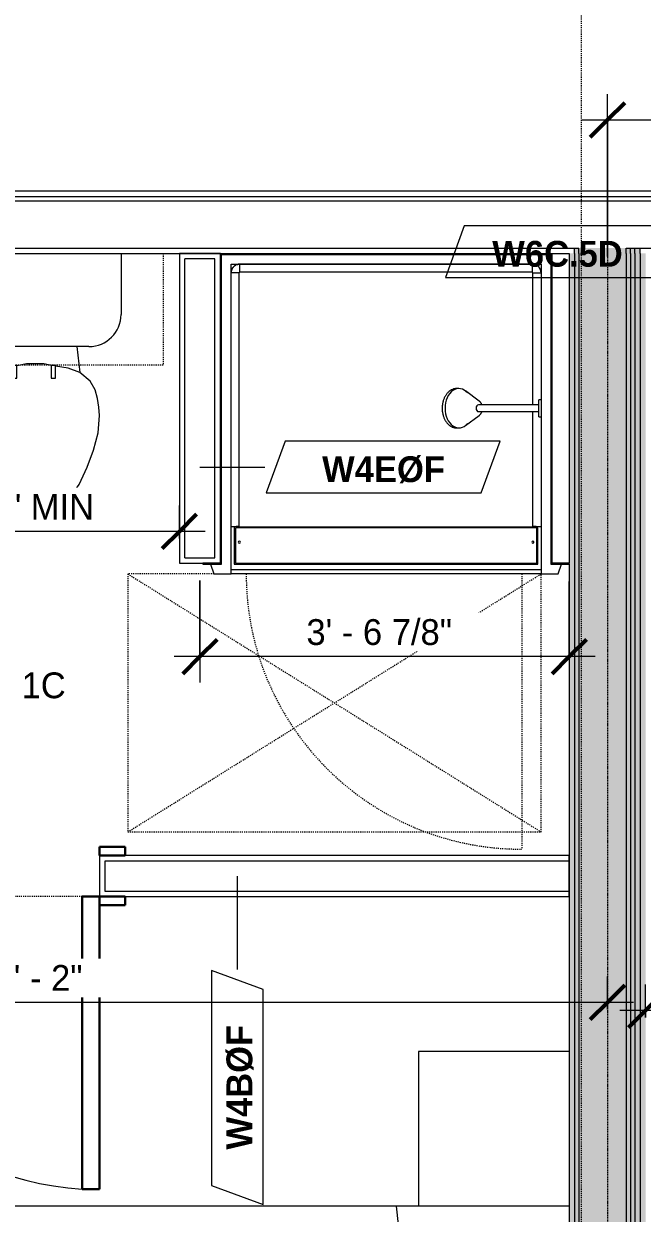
# Model space of a CAD drawing. Header units: inches. Extents: x -4010 to -1814, y 9846 to 12241.
# Drawn here: x -3003.3 to -2931.5, y 10261.9 to 10400.1 of the extents above; entities that cross this region are included whole.
import ezdxf

# ---------------------------------------------------------------- set-up
doc = ezdxf.new("R2010")
doc.units = ezdxf.units.IN
doc.header["$MEASUREMENT"] = 0
for name, pattern in [('Dash', [0.25, 0.125, -0.125]), ('Dash 3_32_', [0.1875, 0.09375, -0.09375]), ('Dash_2_', [0.25, 0.125, -0.125])]:
    doc.linetypes.add(name, pattern=pattern)
for name, color, linetype, lineweight in [('0-1', 7, 'Continuous', 5), ('A-ANNO-DIMS', 211, 'Continuous', 9), ('A-ANNO-DIMS-32', 211, 'Continuous', 9), ('A-DETL-1', 90, 'Dash 3_32_', 18), ('A-DOOR-3', 31, 'Continuous', 9), ('A-DOOR-4', 31, 'Continuous', 30), ('A-DOOR-FRAM-3', 31, 'Continuous', 30), ('A-GENM', 5, 'Continuous', 9), ('A-GENM-HDLN', 13, 'Dash', 9), ('A-WALL', 113, 'Continuous', 18), ('A-WALL-2', 250, 'Continuous', 18), ('A-WALL-3', 113, 'Continuous', 9), ('A-WALL-IDEN', 211, 'Continuous', 9), ('G-ANNO-SYMB-3', 111, 'Continuous', 9), ('G-ANNO-SYMB-4', 111, 'Dash_2_', 9), ('I-FURN', 30, 'Continuous', 9), ('I-FURN-HDLN', 30, 'Dash', 9), ('I-WALL-1', 21, 'Continuous', 18), ('I-WALL-2', 241, 'Continuous', 5), ('I-WALL-3', 7, 'Continuous', 9), ('I-WALL-4', 2, 'Continuous', 9), ('P-SANR-FIXT', 6, 'Continuous', 9), ('P-SANR-FIXT-HDLN', 131, 'Dash', 9), ('Q-CASE', 31, 'Continuous', 9), ('Q-CASE-1', 31, 'Dash', 9)]:
    doc.layers.add(name, color=color, linetype=linetype, lineweight=lineweight)
doc.styles.add('Century Gothic', font='ufonts.com_century-gothic.ttf', dxfattribs={"height": 3})
doc.styles.add('Century Gothic_B_1', font='GOTHICB.TTF', dxfattribs={"height": 3})
doc.dimstyles.new('OD_1__HACK_2', dxfattribs={"dimscale": 12, "dimtxt": 3.132505, "dimasz": 0.333333, "dimexe": 0.25, "dimexo": 0.166667, "dimgap": 0.041667, "dimtad": 1, "dimdec": 4, "dimrnd": 0.0625, "dimzin": 3, "dimdsep": 46, "dimlunit": 4, "dimtxsty": 'Century Gothic', "dimblk1": 'OBLIQUE', "dimblk2": 'OBLIQUE', "dimsah": 1, "dimcen": 0.09, "dimdle": 0.25, "dimazin": 0, "dimtfac": 1, "dimtdec": 4, "dimtix": 1, "dimtmove": 0, "dimatfit": 3, "dimfxl": 1, "dimtvp": 1, "dimtfill": 1, "dimfrac": 2, "dimtolj": 1, "dimtzin": 0, "dimarcsym": 2})
doc.dimstyles.new('OD_1__HACK_2_1', dxfattribs={"dimscale": 12, "dimtxt": 3.132505, "dimasz": 0.333333, "dimexe": 0.25, "dimexo": 0.166667, "dimgap": 0.041667, "dimtad": 1, "dimdec": 4, "dimrnd": 0.0625, "dimzin": 3, "dimdsep": 46, "dimlunit": 4, "dimtxsty": 'Century Gothic', "dimblk1": 'OBLIQUE', "dimblk2": 'OBLIQUE', "dimsah": 1, "dimcen": 0.09, "dimdle": 0.25, "dimazin": 0, "dimtfac": 1, "dimtdec": 4, "dimtix": 1, "dimtmove": 0, "dimatfit": 3, "dimfxl": 1, "dimtvp": 1, "dimtfill": 1, "dimfrac": 2, "dimtolj": 1, "dimtzin": 0, "dimarcsym": 2})

# ---------------------------------------------------------------- blocks, each defined once
blk = doc.blocks.new('CTR - 1st Phase - Common Walls_rvt-1-UNIT PLANS - 2ND _ 3RD FLOOR')
at = {"layer": 'I-WALL-1'}
blk.add_hatch(color=256, dxfattribs=at).paths.add_polyline_path([(-2931.71, 9988.44), (-2931.09, 9988.44), (-2931.09, 10373.41), (-2931.71, 10373.41), (-2931.71, 9995.92)], flags=0)
at = {"layer": 'I-WALL-2'}
for points in [[(-2939.96, 9988.44), (-2939.34, 9988.44), (-2939.34, 10373.41), (-2939.96, 10373.41), (-2939.96, 9995.92)], [(-2938.84, 9988.44), (-2938.84, 10374.04), (-2939.34, 10374.04), (-2939.34, 9988.44)], [(-2938.84, 9988.44), (-2933.34, 9988.44), (-2933.34, 10374.04), (-2938.84, 10374.04), (-2938.84, 9995.92)], [(-2933.34, 9988.44), (-2932.84, 9988.44), (-2932.84, 10374.04), (-2933.34, 10374.04), (-2933.34, 9995.92)], [(-2932.34, 9988.44), (-2932.34, 10374.04), (-2932.84, 10374.04), (-2932.84, 9988.44)], [(-2931.71, 9988.44), (-2931.71, 10374.04), (-2932.34, 10374.04), (-2932.34, 9988.44)]]:
    blk.add_hatch(color=256, dxfattribs=at).paths.add_polyline_path(points, flags=0)
at = {"layer": 'A-WALL-2'}
for p, q in [((-3067.15, 10380.04), (-2814.4, 10380.04)), ((-3067.15, 10379.54), (-2814.4, 10379.54)), ((-3067.15, 10374.04), (-2939.34, 10374.04)), ((-2939.34, 10374.04), (-2938.84, 10374.04)), ((-2939.34, 10373.41), (-2939.34, 10374.04)), ((-2939.34, 10374.04), (-2938.84, 10374.04)), ((-2939.34, 10373.41), (-2939.34, 9988.44)), ((-2938.84, 10373.41), (-2938.84, 10374.04)), ((-2938.84, 10373.41), (-2938.84, 9988.44)), ((-2933.34, 10373.41), (-2933.34, 10374.04)), ((-2933.34, 10374.04), (-2932.84, 10374.04)), ((-2933.34, 10374.04), (-2932.84, 10374.04)), ((-2933.34, 10373.41), (-2933.34, 9988.44)), ((-2932.84, 10373.41), (-2932.84, 10374.04)), ((-2932.84, 10374.04), (-2932.34, 10374.04)), ((-2932.84, 10374.04), (-2932.34, 10374.04)), ((-2932.84, 10373.41), (-2932.84, 9988.44)), ((-2932.34, 10373.41), (-2932.34, 10374.04)), ((-2932.34, 10374.04), (-2931.71, 10374.04)), ((-2932.34, 10374.04), (-2931.71, 10374.04)), ((-2932.34, 10373.41), (-2932.34, 9988.44)), ((-2931.71, 10373.41), (-2931.71, 10374.04)), ((-2931.71, 10374.04), (-2814.4, 10374.04)), ((-2931.71, 10373.41), (-2931.71, 9988.44))]:
    blk.add_line(p, q, dxfattribs=at)
at = {"layer": 'I-WALL-3'}
for p, q in [((-2814.4, 10380.66), (-3067.15, 10380.66)), ((-3067.15, 10373.41), (-2980.49, 10373.41)), ((-2941.99, 10373.41), (-2939.96, 10373.41)), ((-2939.96, 10373.41), (-2939.96, 10337.41)), ((-2939.96, 10337.29), (-2939.96, 9988.44))]:
    blk.add_line(p, q, dxfattribs=at)
blk = doc.blocks.new('SWING - SINGLE - FLUSH - 2-10 x 6-8 - PRIVACY-3199405-UNIT PLANS - 2ND _ 3RD FLOOR')
at = {"layer": 'A-DOOR-3'}
blk.add_arc((17, -2.37), 34.07, 180, 266.6343, dxfattribs=at)
at = {"layer": 'A-DOOR-4'}
for p, q in [((15, -2.37), (15, -36.38)), ((17, -2.37), (15, -2.37)), ((17, -2.37), (17, -36.38)), ((17, -36.38), (15, -36.38))]:
    blk.add_line(p, q, dxfattribs=at)
at = {"layer": 'A-DOOR-FRAM-3'}
for p, q in [((-20, 2.38), (-20, 3.38)), ((-20, 3.38), (-17, 3.38)), ((-17, 3.38), (-17, 2.38)), ((17, 2.38), (17, 3.38)), ((17, 3.38), (20, 3.38)), ((20, 3.38), (20, 2.38)), ((-17, 2.38), (-20, 2.38)), ((20, 2.38), (17, 2.38)), ((-20, -2.37), (-17, -2.37)), ((-20, -3.37), (-20, -2.37)), ((-17, -2.37), (-17, -3.37)), ((17, -2.37), (20, -2.37)), ((17, -3.37), (17, -2.37)), ((20, -2.37), (20, -3.37)), ((-17, -3.37), (-20, -3.37)), ((20, -3.37), (17, -3.37))]:
    blk.add_line(p, q, dxfattribs=at)
blk = doc.blocks.new('Bed-Standard - Queen 60_ x 79_-1242961-UNIT PLANS - 2ND _ 3RD FLOOR')
at = {"layer": 'I-FURN'}
for p, q in [((-19.31, 37.2), (-19.31, -41.3)), ((40.69, -41.3), (40.69, 37.2)), ((-16.31, 35.7), (-16.31, 23.7)), ((-16.31, 35.7), (37.69, 35.7)), ((37.69, 35.7), (37.69, 23.7)), ((40.69, 23.7), (-19.31, 17.13)), ((-16.31, 23.7), (37.69, 23.7)), ((-19.31, -41.3), (40.69, -41.3))]:
    blk.add_line(p, q, dxfattribs=at)
at = {"layer": 'I-FURN-HDLN'}
for p, q in [((58.69, -77.3), (58.69, 37.2)), ((64.69, -68.86), (64.69, 13.39)), ((-55.31, -17.36), (-55.31, -51.36)), ((64.69, -77.3), (64.69, -75.61)), ((-55.31, -77.3), (-7.94, -77.3)), ((-5.44, -77.3), (55.06, -77.3)), ((57.56, -77.3), (58.94, -77.3)), ((63.69, -77.3), (64.69, -77.3))]:
    blk.add_line(p, q, dxfattribs=at)
blk = doc.blocks.new('Toilet-Domestic-3D - Toilet-Domestic-3D-1352612-UNIT PLANS - 2ND _ 3RD FLOOR')
at = {"layer": 'P-SANR-FIXT'}
for p, q in [((-9.98, 11.75), (-9.98, 18.86)), ((9.98, 18.86), (9.98, 11.75)), ((6.25, 8.02), (-6.25, 8.02)), ((-4.86, 8.02), (-5.21, 5)), ((4.86, 8.02), (5.21, 5)), ((-2.61, 5.72), (-3.84, 5.5)), ((-1, 6), (-2.13, 5.8)), ((1, 6), (-1, 6)), ((1.89, 5.84), (1, 6)), ((3.84, 5.5), (2.37, 5.76)), ((-5.21, 5), (-6.4, 4)), ((-3.84, 5.5), (-5.21, 5)), ((5.21, 5), (3.84, 5.5)), ((6.4, 4), (5.21, 5)), ((-6.97, 3), (-7.24, 2)), ((-6.4, 4), (-6.97, 3)), ((6.97, 3), (6.4, 4)), ((7.24, 2), (6.97, 3)), ((-7.24, 2), (-7.41, 1)), ((7.41, 1), (7.24, 2)), ((-7.41, 1), (-7.5, 0)), ((-7.5, 0), (-7.33, -1.99)), ((7.33, -1.99), (7.5, 0)), ((7.5, 0), (7.41, 1)), ((-7.33, -1.99), (-6.79, -4)), ((6.79, -4), (7.33, -1.99)), ((-6.79, -4), (-6.06, -6)), ((6.06, -6), (6.79, -4)), ((-6.06, -6), (-5.13, -8)), ((5.13, -8), (6.06, -6)), ((-5.13, -8), (-3.74, -10)), ((3.74, -10), (5.13, -8)), ((-3.74, -10), (-2.74, -11)), ((-2.74, -11), (-1.87, -11.5)), ((1.87, -11.5), (2.74, -11)), ((2.74, -11), (3.74, -10)), ((-1.87, -11.5), (-0.5, -12)), ((-0.5, -12), (0.5, -12)), ((0.5, -12), (1.87, -11.5))]:
    blk.add_line(p, q, dxfattribs=at)
for centre, start, end in [((-6.25, 11.75), 180, 270), ((6.25, 11.75), 270, 360)]:
    blk.add_arc(centre, 3.73, start, end, dxfattribs=at)
blk = doc.blocks.new('ADA Clearances - 30_x48_-3255449-UNIT PLANS - 2ND _ 3RD FLOOR')
at = {"layer": 'A-GENM-HDLN'}
for p, q in [((15, -24), (-15, 24)), ((-15, -24), (15, 24)), ((15, 24), (-15, 24)), ((15, -24), (15, 24)), ((-15, -14), (-15, -24)), ((-15, -24), (15, -24))]:
    blk.add_line(p, q, dxfattribs=at)
blk = doc.blocks.new('300 Series Wall Hung Cabinet_326 - 30_-2909953-UNIT PLANS - 2ND _ 3RD FLOOR')
at = {"layer": 'Q-CASE'}
for p, q in [((-2.01, 14.69), (-2.5, 14.69)), ((-2.5, 14.69), (-2.5, 13.19)), ((-2.01, 13.19), (-2.01, 14.69)), ((2.49, 14.69), (2, 14.69)), ((2, 14.69), (2, 13.19)), ((2.49, 13.19), (2.49, 14.69)), ((-2.01, 13.19), (-2.5, 13.19)), ((2.49, 13.19), (2, 13.19))]:
    blk.add_line(p, q, dxfattribs=at)
at = {"layer": 'Q-CASE-1'}
for p, q in [((-15, 0.19), (-15, 13.19)), ((-15, 13.19), (15, 13.19)), ((15, 13.19), (15, 0.19)), ((15, 0.19), (-15, 0.19))]:
    blk.add_line(p, q, dxfattribs=at)
blk = doc.blocks.new('4LBS24238A75FTB_V2 - 4LBS24238A75FTB_V2-3746186-UNIT PLANS - 2ND _ 3RD FLOOR')
at = {"layer": 'P-SANR-FIXT'}
for p, q in [((0, -0.5), (38.5, -0.5)), ((0, -36.5), (0, -0.5)), ((0.12, -36.62), (0.12, -0.63)), ((0.12, -0.63), (38.38, -0.63)), ((38.38, -0.63), (38.38, -36.62)), ((38.5, -0.5), (38.5, -36.5)), ((1.25, -37.75), (1.25, -1.75)), ((1.25, -1.75), (37.25, -1.75)), ((1.3, -2.43), (1.28, -2.51)), ((1.42, -2.2), (1.4, -2.23)), ((1.58, -2.01), (1.51, -2.08)), ((1.73, -1.9), (1.7, -1.92)), ((2.01, -1.78), (1.93, -1.8)), ((2.2, -32.27), (2.2, -2.75)), ((2.25, -1.77), (2.25, -1.75)), ((36.25, -1.77), (2.25, -1.77)), ((36.25, -2.7), (2.25, -2.7)), ((36.25, -1.77), (36.25, -1.75)), ((36.3, -18.11), (36.3, -2.75)), ((36.57, -1.8), (36.49, -1.78)), ((36.8, -1.92), (36.77, -1.9)), ((36.99, -2.08), (36.92, -2.01)), ((37.1, -2.23), (37.08, -2.2)), ((37.22, -2.51), (37.2, -2.43)), ((37.25, -1.75), (37.25, -17.52)), ((36.3, -32.27), (36.3, -18.89)), ((37.25, -19.48), (37.25, -37.75)), ((1.62, -32.27), (1.62, -36.62)), ((36.75, -32.38), (1.75, -32.38)), ((1.75, -32.38), (1.75, -36.5)), ((2.2, -32.27), (36.3, -32.27)), ((36.75, -36.5), (36.75, -32.38)), ((36.88, -36.62), (36.88, -32.27)), ((0, -36.5), (-2.02, -36.5)), ((-2.02, -36.5), (-2.02, -36.62)), ((-2.02, -36.62), (0.12, -36.62)), ((-1.13, -36.62), (-0.75, -37.75)), ((1.25, -37.25), (37.25, -37.25)), ((1.25, -37.75), (1.25, -37.25)), ((1.62, -36.62), (36.88, -36.62)), ((1.75, -36.5), (36.75, -36.5)), ((37.25, -37.25), (37.25, -37.75)), ((38.38, -36.62), (40.52, -36.62)), ((40.52, -36.5), (38.5, -36.5)), ((39.25, -37.75), (39.63, -36.62)), ((40.52, -36.62), (40.52, -36.5)), ((-0.75, -37.75), (1.25, -37.75)), ((37.25, -37.75), (1.25, -37.75)), ((37.25, -37.75), (39.25, -37.75))]:
    blk.add_line(p, q, dxfattribs=at)
for centre, radius, start, end in [((2.25, -2.75), 1, 90, 180), ((36.25, -2.75), 1, 0, 90), ((2.2, -34.06), 0.125, 0, 180), ((2.2, -34.06), 0.125, 180, 0), ((36.3, -34.06), 0.125, 0, 180), ((36.3, -34.06), 0.125, 180, 0)]:
    blk.add_arc(centre, radius, start, end, dxfattribs=at)
for centre, start_param, end_param in [((2.2, -32.28), 1.570796, 3.141593), ((36.3, -32.28), 0, 1.570796)]:
    blk.add_ellipse(centre, major_axis=(0.95, 0), ratio=0.019505, start_param=start_param, end_param=end_param, dxfattribs=at)
for points, knots in [([(2.25, -1.77), (2.18, -1.77), (2.05, -1.78), (1.8, -1.86), (1.52, -2.04), (1.34, -2.32), (1.26, -2.57), (1.25, -2.7), (1.25, -2.77)], [0, 0, 0, 0, 0.125, 0.25, 0.5, 0.75, 0.875, 1, 1, 1, 1]), ([(1.38, -2.25), (1.41, -2.21), (1.47, -2.12), (1.54, -2.04), (1.59, -2)], [-0.6665731, -0.6665731, -0.6665731, -0.6665731, -0.5714286, -0.4611793, -0.4611793, -0.4611793, -0.4611793]), ([(1.75, -1.88), (1.77, -1.87), (1.86, -1.82), (2.03, -1.77), (2.17, -1.75), (2.25, -1.75)], [-0.3333068, -0.3333068, -0.3333068, -0.3333068, -0.2857143, -0.1428571, 0, 0, 0, 0]), ([(2.25, -2.7), (2.24, -2.7), (2.24, -2.7), (2.23, -2.7), (2.22, -2.71), (2.22, -2.71), (2.21, -2.72), (2.21, -2.73), (2.2, -2.74), (2.2, -2.74), (2.2, -2.75), (2.2, -2.75)], [-1, -1, -1, -1, -0.833333, -0.75, -0.666667, -0.583333, -0.416667, -0.333333, -0.208333, -0.083333, 0, 0, 0, 0]), ([(36.25, -1.75), (36.31, -1.75), (36.42, -1.76), (36.59, -1.8), (36.7, -1.85), (36.75, -1.88)], [-1, -1, -1, -1, -0.8928571, -0.7857143, -0.6666667, -0.6666667, -0.6666667, -0.6666667]), ([(37.25, -2.77), (37.25, -2.7), (37.24, -2.57), (37.16, -2.32), (36.98, -2.04), (36.7, -1.86), (36.45, -1.78), (36.32, -1.77), (36.25, -1.77)], [0, 0, 0, 0, 0.125, 0.25, 0.5, 0.75, 0.875, 1, 1, 1, 1]), ([(36.3, -2.75), (36.3, -2.74), (36.3, -2.74), (36.3, -2.73), (36.29, -2.72), (36.29, -2.72), (36.28, -2.71), (36.27, -2.71), (36.26, -2.7), (36.26, -2.7), (36.25, -2.7), (36.25, -2.7)], [-1, -1, -1, -1, -0.833333, -0.75, -0.666667, -0.583333, -0.416667, -0.333333, -0.208333, -0.083333, 0, 0, 0, 0]), ([(36.75, -1.88), (36.79, -1.91), (36.89, -1.97), (36.97, -2.05), (37.01, -2.1)], [-0.6665731, -0.6665731, -0.6665731, -0.6665731, -0.5714286, -0.4475924, -0.4475924, -0.4475924, -0.4475924]), ([(37.12, -2.25), (37.13, -2.27), (37.16, -2.33), (37.18, -2.38), (37.19, -2.42)], [-0.3333068, -0.3333068, -0.3333068, -0.3333068, -0.2857143, -0.2174647, -0.2174647, -0.2174647, -0.2174647])]:
    blk.add_open_spline(points, degree=3, knots=knots, dxfattribs=at)
for points in [[(1.25, -2.75), (1.25, -2.74), (1.25, -2.72), (1.25, -2.71)], [(2.2, -2.75), (2.12, -2.75), (1.95, -2.75), (1.72, -2.75), (1.52, -2.76), (1.37, -2.76), (1.27, -2.76), (1.25, -2.77), (1.25, -2.77)], [(1.35, -2.32), (1.36, -2.3), (1.37, -2.27), (1.38, -2.25)], [(1.63, -1.97), (1.67, -1.94), (1.71, -1.91), (1.75, -1.88)], [(2.25, -2.7), (2.25, -2.62), (2.25, -2.45), (2.25, -2.22), (2.25, -2.03), (2.25, -1.88), (2.25, -1.82), (2.25, -1.8)], [(36.25, -2.7), (36.25, -2.62), (36.25, -2.45), (36.25, -2.22), (36.25, -2.03), (36.25, -1.88), (36.25, -1.82), (36.25, -1.8)], [(36.3, -2.75), (36.38, -2.75), (36.55, -2.75), (36.78, -2.75), (36.98, -2.76), (37.13, -2.76), (37.23, -2.76), (37.25, -2.77), (37.25, -2.77)], [(37.04, -2.14), (37.07, -2.18), (37.09, -2.21), (37.12, -2.25)], [(37.25, -2.67), (37.25, -2.7), (37.25, -2.72), (37.25, -2.75)]]:
    blk.add_open_spline(points, degree=3, dxfattribs=at)
at = {"layer": 'P-SANR-FIXT-HDLN'}
blk.add_line((35, -37.75), (35, -69.75), dxfattribs=at)
blk.add_arc((35, -37.75), 32, 180, 270, dxfattribs=at)
blk = doc.blocks.new('Shower Head - Shower Head-3260035-UNIT PLANS - 2ND _ 3RD FLOOR')
at = {"layer": 'P-SANR-FIXT'}
for p, q in [((-2.28, 9.81), (-2.28, 9.54)), ((2.28, 9.54), (2.28, 9.81)), ((-2.02, 8.78), (-0.84, 7.19)), ((0.84, 7.19), (2.02, 8.78)), ((-0.39, 7.27), (-0.39, 6.01)), ((0.39, 6.01), (0.39, 7.27)), ((-0.98, 0.26), (-0.98, 0)), ((-0.98, 0.26), (0.98, 0.26)), ((0.98, 0), (-0.98, 0)), ((-0.39, 1), (-0.39, 0.26)), ((0.39, 0.26), (0.39, 1)), ((0.98, 0), (0.98, 0.26))]:
    blk.add_line(p, q, dxfattribs=at)
at = {"layer": 'P-SANR-FIXT', "flags": 128}
for points in [[(0, 11.49), (-0.09, 11.49), (-0.18, 11.48), (-0.27, 11.48), (-0.35, 11.47), (-0.44, 11.46), (-0.53, 11.44), (-0.62, 11.43), (-0.7, 11.41), (-0.79, 11.39), (-0.87, 11.36), (-0.95, 11.34), (-1.03, 11.31), (-1.11, 11.28), (-1.19, 11.25), (-1.26, 11.21), (-1.34, 11.17), (-1.41, 11.13), (-1.48, 11.09), (-1.55, 11.05), (-1.61, 11), (-1.68, 10.95), (-1.74, 10.9), (-1.8, 10.85), (-1.85, 10.8), (-1.9, 10.74), (-1.95, 10.69), (-2, 10.63), (-2.04, 10.57), (-2.08, 10.51), (-2.12, 10.44), (-2.15, 10.38), (-2.18, 10.31), (-2.21, 10.25), (-2.23, 10.18), (-2.25, 10.11), (-2.26, 10.04), (-2.27, 9.97), (-2.28, 9.9), (-2.28, 9.83), (-2.28, 9.81)], [(2.28, 9.81), (2.28, 9.88), (2.28, 9.95), (2.27, 10.02), (2.25, 10.09), (2.24, 10.16), (2.21, 10.23), (2.19, 10.3), (2.16, 10.36), (2.13, 10.43), (2.09, 10.49), (2.05, 10.55), (2.01, 10.61), (1.97, 10.67), (1.92, 10.73), (1.86, 10.79), (1.81, 10.84), (1.75, 10.89), (1.69, 10.94), (1.63, 10.99), (1.57, 11.04), (1.5, 11.08), (1.43, 11.12), (1.36, 11.16), (1.28, 11.2), (1.21, 11.24), (1.13, 11.27), (1.05, 11.3), (0.97, 11.33), (0.89, 11.36), (0.81, 11.38), (0.72, 11.4), (0.64, 11.42), (0.55, 11.44), (0.47, 11.45), (0.38, 11.46), (0.29, 11.47), (0.2, 11.48), (0.11, 11.49), (0.02, 11.49), (0, 11.49)], [(-0.84, 7.19), (-0.81, 7.16), (-0.79, 7.13), (-0.76, 7.1), (-0.73, 7.08), (-0.7, 7.05), (-0.68, 7.03), (-0.65, 7.01), (-0.62, 6.98), (-0.59, 6.97), (-0.56, 6.95), (-0.53, 6.93), (-0.49, 6.91), (-0.46, 6.9), (-0.43, 6.89), (-0.4, 6.87)], [(0.39, 6.87), (0.43, 6.88), (0.46, 6.9), (0.49, 6.91), (0.52, 6.93), (0.55, 6.94), (0.58, 6.96), (0.61, 6.98), (0.64, 7), (0.67, 7.03), (0.7, 7.05), (0.73, 7.07), (0.76, 7.1), (0.78, 7.13), (0.81, 7.16), (0.83, 7.19), (0.84, 7.19)], [(-0.39, 6.01), (-0.39, 5.81), (-0.39, 5.6), (-0.39, 5.38), (-0.39, 5.15), (-0.39, 4.92), (-0.39, 4.68), (-0.39, 4.43), (-0.39, 4.18), (-0.39, 3.93), (-0.39, 3.67), (-0.39, 3.4), (-0.39, 3.13), (-0.39, 2.86), (-0.39, 2.59), (-0.39, 2.31), (-0.39, 2.03), (-0.39, 1.75), (-0.39, 1.46), (-0.39, 1.18), (-0.39, 1)], [(0.39, 1), (0.39, 1.29), (0.39, 1.57), (0.39, 1.85), (0.39, 2.13), (0.39, 2.41), (0.39, 2.69), (0.39, 2.96), (0.39, 3.23), (0.39, 3.5), (0.39, 3.76), (0.39, 4.02), (0.39, 4.27), (0.39, 4.52), (0.39, 4.77), (0.39, 5), (0.39, 5.23), (0.39, 5.46), (0.39, 5.67), (0.39, 5.88), (0.39, 6.01)]]:
    blk.add_lwpolyline(points, dxfattribs=at)
at = {"layer": 'P-SANR-FIXT'}
for centre, major_axis, start_param, end_param in [((0, 9.54), (-2.28, 0), 4.712389, 6.956384), ((0, 9.54), (2.28, 0), 5.609987, 7.853982), ((0, 7.27), (-0.394, 0), 4.712389, 6.283185), ((0, 7.27), (-0.394, 0), 3.141593, 4.712389)]:
    blk.add_ellipse(centre, major_axis=major_axis, ratio=0.707107, start_param=start_param, end_param=end_param, dxfattribs=at)
blk = doc.blocks.new('Table-Night Stand - 18_ x 18_ x 24_-V39-UNIT PLANS - 2ND _ 3RD FLOOR')
at = {"layer": 'I-FURN'}
for p, q in [((0.15, 17.5), (0.15, 0)), ((0.15, 0), (18.15, 0))]:
    blk.add_line(p, q, dxfattribs=at)
blk = doc.blocks.new('DIMBLOCK7-UNIT PLANS - 2ND _ 3RD FLOOR')
at = {"layer": 'A-ANNO-DIMS-32'}
for p, q in [((-3069.52, 10285.53), (-3069.52, 10289.36)), ((-2935.52, 10285.53), (-2935.52, 10289.36)), ((-2932.52, 10286.36), (-3069.52, 10286.36)), ((-3069.52, 10286.36), (-3069.52, 10285.53)), ((-2935.52, 10286.36), (-2935.52, 10285.53))]:
    blk.add_line(p, q, dxfattribs=at)
at = {"layer": 'A-ANNO-DIMS-32', "lineweight": 50}
for p, q in [((-3069.52, 10286.36), (-3067.52, 10288.36)), ((-2935.52, 10286.36), (-2933.52, 10288.36)), ((-3069.52, 10286.36), (-3071.52, 10284.36)), ((-2935.52, 10286.36), (-2937.52, 10284.36))]:
    blk.add_line(p, q, dxfattribs=at)
at = {"layer": 'A-ANNO-DIMS-32', "color": 0, "insert": (-3008.94, 10290.7), "char_height": 3, "width": 15.394, "attachment_point": 1, "line_spacing_factor": 0.984502, "style": 'Century Gothic', "bg_fill": 3, "box_fill_scale": 1.25, "bg_fill_color": 256, "bg_fill_true_color": 13158600, "bg_fill_transparency": 0}
blk.add_mtext('11\' - 2"', dxfattribs=at)
blk = doc.blocks.new('_Oblique')
at = {"color": 0, "linetype": 'ByBlock', "lineweight": -2}
blk.add_line((-0.5, -0.5), (0.5, 0.5), dxfattribs=at)
blk = doc.blocks.new('DIMBLOCK48-UNIT PLANS - 2ND _ 3RD FLOOR')
at = {"layer": 'A-ANNO-DIMS-32'}
for p, q in [((-2931.09, 10284.6), (-2931.09, 10288.43)), ((-2907.09, 10284.6), (-2907.09, 10288.43)), ((-2904.09, 10285.43), (-2934.09, 10285.43)), ((-2931.09, 10285.43), (-2931.09, 10284.6)), ((-2907.09, 10285.43), (-2907.09, 10284.6))]:
    blk.add_line(p, q, dxfattribs=at)
at = {"layer": 'A-ANNO-DIMS-32', "lineweight": 50}
for p, q in [((-2931.09, 10285.43), (-2929.09, 10287.43)), ((-2907.09, 10285.43), (-2905.09, 10287.43)), ((-2931.09, 10285.43), (-2933.09, 10283.43)), ((-2907.09, 10285.43), (-2909.09, 10283.43))]:
    blk.add_line(p, q, dxfattribs=at)
at = {"layer": 'A-ANNO-DIMS-32', "color": 0, "insert": (-2924.33, 10289.77), "char_height": 3, "width": 12.5897, "attachment_point": 1, "line_spacing_factor": 0.984502, "style": 'Century Gothic', "bg_fill": 3, "box_fill_scale": 1.25, "bg_fill_color": 256, "bg_fill_true_color": 13158600, "bg_fill_transparency": 0}
blk.add_mtext('2\' - 0"', dxfattribs=at)
blk = doc.blocks.new('DIMBLOCK53-UNIT PLANS - 2ND _ 3RD FLOOR')
at = {"layer": 'A-ANNO-DIMS-32'}
for p, q in [((-2935.52, 10373.04), (-2935.52, 10391.92)), ((-2858.52, 10376.04), (-2858.52, 10391.92)), ((-2938.52, 10388.92), (-2858.52, 10388.92)), ((-2935.52, 10388.92), (-2935.52, 10373.04)), ((-2858.52, 10388.92), (-2858.52, 10376.04))]:
    blk.add_line(p, q, dxfattribs=at)
at = {"layer": 'A-ANNO-DIMS-32', "lineweight": 50}
for p, q in [((-2935.52, 10388.92), (-2933.52, 10390.92)), ((-2858.52, 10388.92), (-2856.52, 10390.92)), ((-2935.52, 10388.92), (-2937.52, 10386.92)), ((-2858.52, 10388.92), (-2860.52, 10386.92))]:
    blk.add_line(p, q, dxfattribs=at)
at = {"layer": 'A-ANNO-DIMS-32', "color": 0, "insert": (-2902.27, 10393.27), "char_height": 3, "width": 12.5897, "attachment_point": 1, "line_spacing_factor": 0.984502, "style": 'Century Gothic', "bg_fill": 3, "box_fill_scale": 1.25, "bg_fill_color": 256, "bg_fill_true_color": 13158600, "bg_fill_transparency": 0}
blk.add_mtext('6\' - 5"', dxfattribs=at)
blk = doc.blocks.new('DIMBLOCK360-UNIT PLANS - 2ND _ 3RD FLOOR')
at = {"layer": 'A-ANNO-DIMS-32'}
for p, q in [((-3018.77, 10347.41), (-3018.77, 10338.1)), ((-3018.77, 10341.1), (-3018.77, 10347.41)), ((-2985.24, 10340.27), (-2985.24, 10344.1)), ((-2982.24, 10341.1), (-3021.77, 10341.1)), ((-2985.24, 10341.1), (-2985.24, 10340.27))]:
    blk.add_line(p, q, dxfattribs=at)
at = {"layer": 'A-ANNO-DIMS-32', "lineweight": 50}
for p, q in [((-3018.77, 10341.1), (-3016.77, 10343.1)), ((-2985.24, 10341.1), (-2983.24, 10343.1)), ((-3018.77, 10341.1), (-3020.77, 10339.1)), ((-2985.24, 10341.1), (-2987.24, 10339.1))]:
    blk.add_line(p, q, dxfattribs=at)
at = {"layer": 'A-ANNO-DIMS-32', "color": 0, "insert": (-3009.51, 10345.45), "char_height": 3, "width": 18.0194, "attachment_point": 1, "line_spacing_factor": 0.984502, "style": 'Century Gothic', "bg_fill": 3, "box_fill_scale": 1.25, "bg_fill_color": 256, "bg_fill_true_color": 13158600, "bg_fill_transparency": 0}
blk.add_mtext('33" MIN', dxfattribs=at)
blk = doc.blocks.new('DIMBLOCK380-UNIT PLANS - 2ND _ 3RD FLOOR')
at = {"layer": 'A-ANNO-DIMS-32'}
for p, q in [((-2982.86, 10335.41), (-2982.86, 10323.55)), ((-2982.86, 10326.55), (-2982.86, 10335.41)), ((-2939.96, 10335.29), (-2939.96, 10323.55)), ((-2939.96, 10326.55), (-2939.96, 10335.29)), ((-2936.96, 10326.55), (-2985.86, 10326.55))]:
    blk.add_line(p, q, dxfattribs=at)
at = {"layer": 'A-ANNO-DIMS-32', "lineweight": 50}
for p, q in [((-2982.86, 10326.55), (-2980.86, 10328.55)), ((-2939.96, 10326.55), (-2937.96, 10328.55)), ((-2982.86, 10326.55), (-2984.86, 10324.55)), ((-2939.96, 10326.55), (-2941.96, 10324.55))]:
    blk.add_line(p, q, dxfattribs=at)
at = {"layer": 'A-ANNO-DIMS-32', "color": 0, "insert": (-2970.49, 10330.9), "char_height": 3, "width": 21.7784, "attachment_point": 1, "line_spacing_factor": 0.984502, "style": 'Century Gothic', "bg_fill": 3, "box_fill_scale": 1.25, "bg_fill_color": 256, "bg_fill_true_color": 13158600, "bg_fill_transparency": 0}
blk.add_mtext('3\' - 6 7/8"', dxfattribs=at)
blk = doc.blocks.new('Wall Tag - Arch Wall-3956453-UNIT PLANS - 2ND _ 3RD FLOOR')
at = {"layer": 'A-WALL-IDEN'}
for p, q in [((-0.3561, 0.0937), (-0.4244, -0.0937)), ((0.4244, 0.0937), (-0.3561, 0.0937)), ((0.3561, -0.0937), (0.4244, 0.0937)), ((-0.4244, -0.0937), (0.3561, -0.0937))]:
    blk.add_line(p, q, dxfattribs=at)

msp = doc.modelspace()

# ---------------------------------------------------------------- linework, layer by layer
at = {"layer": 'A-DETL-1'}
for p, q in [((-3069.16194, 10374.0394), (-2941.48929, 10374.0394)), ((-2935.52374, 10373.4144), (-2935.52374, 10019.4144)), ((-2935.52374, 10371.0394), (-2935.52374, 10245.0394)), ((-2976.78554, 10303.4144), (-2982.78554, 10303.4144))]:
    msp.add_line(p, q, dxfattribs=at)
at = {"layer": 'A-WALL'}
for p, q in [((-2984.61015, 10338.0394), (-2984.61015, 10372.7894)), ((-2981.11015, 10372.7894), (-2984.61015, 10372.7894)), ((-2981.11015, 10338.0394), (-2981.11015, 10372.7894)), ((-2984.61015, 10338.0394), (-2981.11015, 10338.0394)), ((-2993.89874, 10302.7894), (-2993.89874, 10299.2894)), ((-2939.96124, 10302.7894), (-2993.89874, 10302.7894)), ((-2993.89874, 10299.2894), (-2939.96124, 10299.2894))]:
    msp.add_line(p, q, dxfattribs=at)
at = {"layer": 'A-WALL-3'}
for p, q in [((-2939.96124, 10303.4144), (-2994.52374, 10303.4144)), ((-2994.52374, 10303.4144), (-2994.52374, 10298.6644)), ((-2939.96124, 10298.6644), (-2939.96124, 10303.4144)), ((-2994.52374, 10298.6644), (-2939.96124, 10298.6644))]:
    msp.add_line(p, q, dxfattribs=at)
at = {"layer": 'G-ANNO-SYMB-4'}
msp.add_line((-2938.52374, 9954.33144), (-2938.52374, 10425.3894), dxfattribs=at)
at = {"layer": 'I-WALL-4'}
for p, q in [((-2985.23515, 10373.4144), (-2985.23515, 10337.4144)), ((-2980.48515, 10373.4144), (-2985.23515, 10373.4144)), ((-2985.23515, 10337.4144), (-2982.50906, 10337.4144))]:
    msp.add_line(p, q, dxfattribs=at)

# ---------------------------------------------------------------- block references
at = {"layer": '0-1'}
msp.add_blockref('CTR - 1st Phase - Common Walls_rvt-1-UNIT PLANS - 2ND _ 3RD FLOOR', (0, 0), dxfattribs=at)
at = {"layer": 'A-DOOR-3'}
msp.add_blockref('SWING - SINGLE - FLUSH - 2-10 x 6-8 - PRIVACY-3199405-UNIT PLANS - 2ND _ 3RD FLOOR', (-3011.52374, 10301.0394), dxfattribs=at)
at = {"layer": 'A-GENM', "rotation": 270.0000000001213}
msp.add_blockref('ADA Clearances - 30_x48_-3255449-UNIT PLANS - 2ND _ 3RD FLOOR', (-2967.23515, 10321.1644), dxfattribs=at)
at = {"layer": 'A-WALL-IDEN', "xscale": 31.99999999999999, "yscale": 31.99999999999999, "zscale": 31.99999999999999}
msp.add_blockref('Wall Tag - Arch Wall-3956453-UNIT PLANS - 2ND _ 3RD FLOOR', (-2961.57089, 10348.58065), dxfattribs=at)
at = {"layer": 'I-FURN', "rotation": 270.0000000000284}
for name, p in [('Bed-Standard - Queen 60_ x 79_-1242961-UNIT PLANS - 2ND _ 3RD FLOOR', (-2977.16474, 10243.35292)), ('Table-Night Stand - 18_ x 18_ x 24_-V39-UNIT PLANS - 2ND _ 3RD FLOOR', (-2957.45982, 10280.81139))]:
    msp.add_blockref(name, p, dxfattribs=at)
at = {"layer": 'P-SANR-FIXT'}
for name, p in [('Toilet-Domestic-3D - Toilet-Domestic-3D-1352612-UNIT PLANS - 2ND _ 3RD FLOOR', (-3002.00444, 10354.55858)), ('4LBS24238A75FTB_V2 - 4LBS24238A75FTB_V2-3746186-UNIT PLANS - 2ND _ 3RD FLOOR', (-2980.48515, 10373.9144))]:
    msp.add_blockref(name, p, dxfattribs=at)
at = {"layer": 'P-SANR-FIXT', "rotation": 89.99999999991955}
msp.add_blockref('Shower Head - Shower Head-3260035-UNIT PLANS - 2ND _ 3RD FLOOR', (-2943.23515, 10355.4144), dxfattribs=at)
at = {"layer": 'Q-CASE', "rotation": 180}
msp.add_blockref('300 Series Wall Hung Cabinet_326 - 30_-2909953-UNIT PLANS - 2ND _ 3RD FLOOR', (-3002.12944, 10373.59731), dxfattribs=at)

# ---------------------------------------------------------------- texts
at = {"layer": 'A-WALL-IDEN', "insert": (-2968.66712, 10349.82818), "char_height": 3, "width": 17.069, "attachment_point": 1, "style": 'Century Gothic_B_1'}
msp.add_mtext('W4EØF', dxfattribs=at)
at = {"layer": 'G-ANNO-SYMB-3', "insert": (-3003.57391, 10324.71066), "char_height": 3, "width": 6.969, "attachment_point": 1, "style": 'Century Gothic'}
msp.add_mtext('1C', dxfattribs=at)

# ---------------------------------------------------------------- next in the draw order: dimensions: what is measured, and where the dimension line sits
at = {"layer": 'A-ANNO-DIMS'}
for base, p1, p2, override, picture, middle in [((-2858.52374, 10388.9198), (-2935.52374, 10371.0394), (-2858.52374, 10374.0394), {"dimpost": '<>', "dimfxl": 77.058419}, 'DIMBLOCK53-UNIT PLANS - 2ND _ 3RD FLOOR', (-2897.02374, 10390.99526)), ((-3069.52374, 10286.35963), (-2935.52374, 10283.53121), (-3069.52374, 10283.53121), {"dimpost": '<>', "dimfxl": 134}, 'DIMBLOCK7-UNIT PLANS - 2ND _ 3RD FLOOR', (-3002.52374, 10288.39736))]:
    dim = msp.add_linear_dim(base=base, p1=p1, p2=p2, dimstyle='OD_1__HACK_2', override=override, dxfattribs=at)
    dim.commit()
    dim.dimension.update_dxf_attribs({"geometry": picture, "text_midpoint": middle})
dim = msp.add_linear_dim(base=(-3018.77374, 10341.10084), p1=(-2985.23515, 10338.27242), p2=(-3018.77374, 10349.40981), text='33" MIN', dimstyle='OD_1__HACK_2_1', override={"dimpost": '<>', "dimfxl": 35.339475}, dxfattribs=at)
dim.commit()
dim.dimension.update_dxf_attribs({"geometry": 'DIMBLOCK360-UNIT PLANS - 2ND _ 3RD FLOOR', "text_midpoint": (-3002.00444, 10343.1763)})

# ---------------------------------------------------------------- next in the draw order: linework, layer by layer
at = {"layer": 'A-WALL-IDEN'}
for p, q in [((-2982.86015, 10348.58065), (-2975.30259, 10348.58065)), ((-2978.52936, 10301.0394), (-2978.52936, 10290.19624))]:
    msp.add_line(p, q, dxfattribs=at)

# ---------------------------------------------------------------- next in the draw order: block references
at = {"layer": 'A-WALL-IDEN', "xscale": 31.99999999999999, "yscale": 31.99999999999999, "zscale": 31.99999999999999}
msp.add_blockref('Wall Tag - Arch Wall-3956453-UNIT PLANS - 2ND _ 3RD FLOOR', (-2940.77374, 10373.62138), dxfattribs=at)
at = {"layer": 'A-WALL-IDEN', "xscale": 31.99999999999999, "yscale": 31.99999999999999, "zscale": 31.99999999999999, "rotation": 89.99999999999991}
msp.add_blockref('Wall Tag - Arch Wall-3956453-UNIT PLANS - 2ND _ 3RD FLOOR', (-2978.52936, 10276.46454), dxfattribs=at)

# ---------------------------------------------------------------- next in the draw order: texts
at = {"layer": 'A-WALL-IDEN', "insert": (-2948.90934, 10374.86891), "char_height": 3, "width": 19.594, "attachment_point": 1, "style": 'Century Gothic_B_1'}
msp.add_mtext('W6C.5D', dxfattribs=at)
at = {"layer": 'A-WALL-IDEN', "insert": (-2979.77689, 10269.24861), "char_height": 3, "width": 17.372, "attachment_point": 1, "rotation": 90, "style": 'Century Gothic_B_1'}
msp.add_mtext('W4BØF', dxfattribs=at)

# ---------------------------------------------------------------- next in the draw order: dimensions: what is measured, and where the dimension line sits
at = {"layer": 'A-ANNO-DIMS'}
dim = msp.add_linear_dim(base=(-2982.86015, 10326.55281), p1=(-2939.96124, 10337.2894), p2=(-2982.86015, 10337.4144), dimstyle='OD_1__HACK_2_1', override={"dimpost": '<>', "dimfxl": 42.899091}, dxfattribs=at)
dim.commit()
dim.dimension.update_dxf_attribs({"geometry": 'DIMBLOCK380-UNIT PLANS - 2ND _ 3RD FLOOR', "text_midpoint": (-2961.41069, 10328.79448)})
dim = msp.add_linear_dim(base=(-2931.08624, 10285.42544), p1=(-2907.08624, 10282.59702), p2=(-2931.08624, 10282.59702), angle=0, dimstyle='OD_1__HACK_2', override={"dimpost": '<>', "dimfxl": 24}, dxfattribs=at)
dim.commit()
dim.dimension.update_dxf_attribs({"geometry": 'DIMBLOCK48-UNIT PLANS - 2ND _ 3RD FLOOR', "text_midpoint": (-2919.08624, 10287.5009)})

doc.saveas('drawing.dxf')
